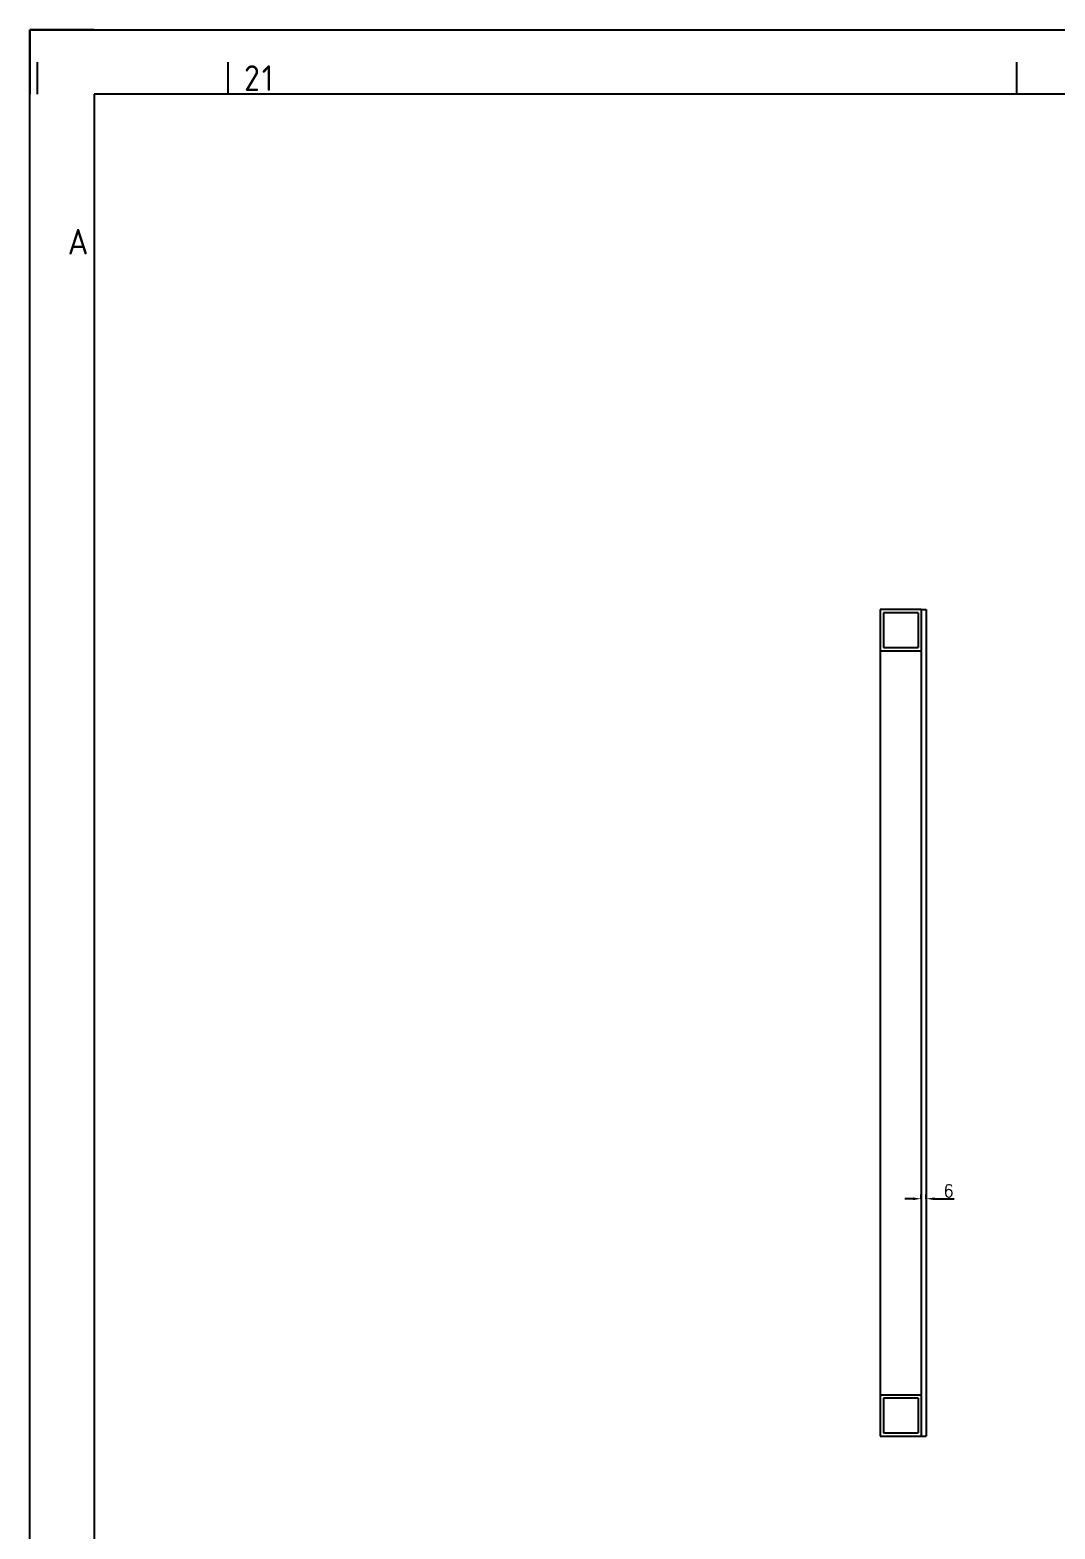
# Model space of a CAD drawing. Header units: inches. Extents: x -166203 to -65610, y -6981 to 11093.
# Drawn here: x -82407 to -81165, y -2862 to -1045 of the extents above; entities that cross this region are included whole.
import ezdxf
from ezdxf.enums import TextEntityAlignment as Align

# ---------------------------------------------------------------- set-up
doc = ezdxf.new("R2010")
doc.units = ezdxf.units.IN
doc.header["$MEASUREMENT"] = 0
doc.layers.get('0').update_dxf_attribs({"lineweight": 25})
doc.layers.get('Defpoints').update_dxf_attribs({"color": 5})
doc.layers.add('FRAME035', color=2, linetype='Continuous')
doc.styles.add('ISOCP', font='isocp.shx')
doc.styles.get("Standard").update_dxf_attribs({"font": 'txt.shx', "bigfont": 'whgtxt.shx'})
doc.dimstyles.get("Standard").update_dxf_attribs({"dimtxt": 15, "dimasz": 10, "dimexe": 5, "dimexo": 2, "dimgap": 2, "dimtad": 1, "dimdec": 0, "dimzin": 0, "dimdsep": 46, "dimtxsty": 'Standard', "dimcen": 0.09, "dimclrd": 4, "dimclre": 4, "dimclrt": 4, "dimadec": 1, "dimazin": 0, "dimtfac": 1, "dimtdec": 0, "dimtofl": 0, "dimtmove": 0, "dimatfit": 3, "dimfxl": 0, "dimtolj": 1, "dimtzin": 0, "dimarcsym": 0})

# ---------------------------------------------------------------- blocks, each defined once
blk = doc.blocks.new('*D117')
at = {"color": 4, "lineweight": -2, "ltscale": 0.5}
for p, q in [((-81336.9, -2461.7), (-81346.9, -2461.7)), ((-81326.9, -2462), (-81326.9, -2456.7)), ((-81320.9, -2462), (-81320.9, -2456.7)), ((-81310.9, -2461.7), (-81286.9, -2461.7))]:
    blk.add_line(p, q, dxfattribs=at)
at = {"color": 4, "ltscale": 0.5}
for points in [[(-81336.9, -2460.1), (-81336.9, -2463.4), (-81326.9, -2461.7)], [(-81310.9, -2460.1), (-81310.9, -2463.4), (-81320.9, -2461.7)]]:
    blk.add_solid(points, dxfattribs=at)
at = {"layer": 'Defpoints', "color": 0, "ltscale": 0.5}
for p in [(-81326.9, -2464), (-81320.9, -2461.7), (-81320.9, -2464)]:
    blk.add_point(p, dxfattribs=at)
at = {"color": 4, "ltscale": 0.5, "insert": (-81293.9, -2452.2), "char_height": 15, "attachment_point": 5}
blk.add_mtext('\\A1;6', dxfattribs=at)

msp = doc.modelspace()

# ---------------------------------------------------------------- linework, layer by layer
at = {"color": 3, "linetype": 'Continuous'}
for p, q in [((-82407.1, -1045.2), (-82407.1, -1122.9)), ((-82329.3, -1045.2), (-82407.1, -1045.2)), ((-82398.1, -1122.9), (-82398.1, -1084.1)), ((-82167.1, -1122.9), (-82167.1, -1084.1)), ((-81211.1, -1122.9), (-81211.1, -1084.1))]:
    msp.add_line(p, q, dxfattribs=at)
at = {"color": 2, "linetype": 'Continuous'}
for p, q in [((-77665.4, -1122.9), (-82329.3, -1122.9)), ((-82329.3, -1122.9), (-82329.3, -5385.1))]:
    msp.add_line(p, q, dxfattribs=at)
at = {"ltscale": 0.5}
for p, q in [((-81326.9, -1747.6), (-81376.9, -1747.6)), ((-81376.9, -1747.6), (-81376.9, -1797.6)), ((-81330.9, -1751.6), (-81372.9, -1751.6)), ((-81372.9, -1751.6), (-81372.9, -1793.6)), ((-81330.9, -1751.6), (-81330.9, -1793.6)), ((-81326.9, -1747.6), (-81326.9, -2749.6)), ((-81326.9, -1747.6), (-81326.9, -1797.6)), ((-81326.9, -1747.6), (-81320.9, -1747.6)), ((-81320.9, -1747.6), (-81320.9, -2749.6)), ((-81376.9, -1797.6), (-81326.9, -1797.6)), ((-81376.9, -1797.6), (-81376.9, -2699.6)), ((-81372.9, -1793.6), (-81330.9, -1793.6)), ((-81326.9, -2699.6), (-81376.9, -2699.6)), ((-81376.9, -2699.6), (-81376.9, -2749.6)), ((-81330.9, -2703.6), (-81372.9, -2703.6)), ((-81372.9, -2703.6), (-81372.9, -2745.6)), ((-81330.9, -2703.6), (-81330.9, -2745.6)), ((-81326.9, -2699.6), (-81326.9, -2749.6)), ((-81376.9, -2749.6), (-81326.9, -2749.6)), ((-81372.9, -2745.6), (-81330.9, -2745.6)), ((-81326.9, -2749.6), (-81320.9, -2749.6))]:
    msp.add_line(p, q, dxfattribs=at)
at = {"layer": 'FRAME035', "color": 3}
for p, q in [((-82407.1, -1045.2), (-77587.7, -1045.2)), ((-82407.1, -5462.9), (-82407.1, -1045.2))]:
    msp.add_line(p, q, dxfattribs=at)

# ---------------------------------------------------------------- texts
at = {"color": 3, "linetype": 'Continuous', "style": 'ISOCP'}
for s, p in [('2', (-82138.1, -1103.5)), ('1', (-82119.2, -1103.5)), ('A', (-82348.8, -1301.8))]:
    msp.add_text(s, height=31.1, dxfattribs=at).set_placement(p, align=Align.MIDDLE)

# ---------------------------------------------------------------- dimensions: what is measured, and where the dimension line sits
at = {"ltscale": 0.5}
dim = msp.add_linear_dim(base=(-81320.9, -2461.7), p1=(-81326.9, -2464), p2=(-81320.9, -2464), dimstyle='Standard', dxfattribs=at)
dim.commit()
dim.dimension.update_dxf_attribs({"geometry": '*D117', "text_midpoint": (-81293.9, -2452.2)})

doc.saveas('drawing.dxf')
